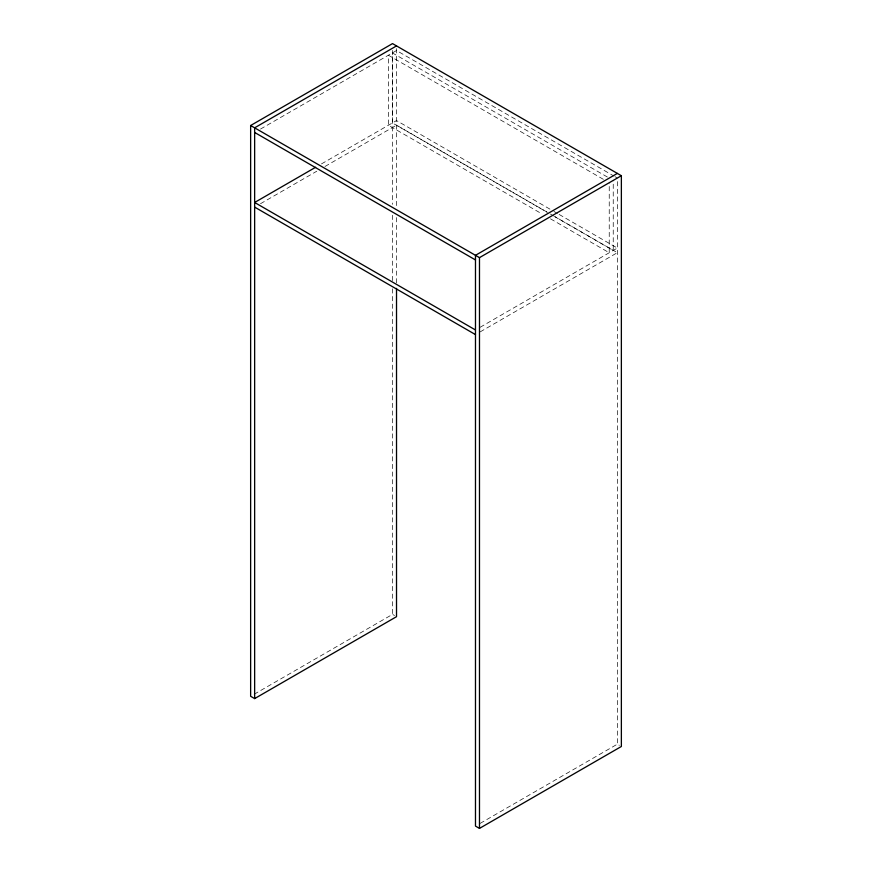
<?xml version="1.0" encoding="UTF-8"?>
<svg xmlns="http://www.w3.org/2000/svg" width="872" height="872" viewBox="0 0 872 872"><rect width="100%" height="100%" fill="white"/><g stroke="black" fill="none" stroke-linecap="round" stroke-linejoin="round"><path stroke-width="0.65" stroke-dasharray="4.36 3.27" d="M260.51 129.067L396.52 50.532L613.834 176.002M321.485 163.892L396.52 120.565L552.75 210.762M260.51 203.71L316.787 171.217M324.994 166.476L396.52 125.187L549.229 213.346M480.167 327.262L617.354 248.051L558.625 214.152M480.167 331.883L617.354 252.684L555.104 216.736M254.155 694.254L392.52 614.368L394.526 615.523M480.167 823.375L617.354 744.176L619.36 745.331M615.011 176.678L617.354 178.03M607.359 177.016L392.411 52.919L392.411 122.941L547.452 212.452M603.359 179.327L388.4 55.23L388.4 125.252L542.275 214.087M553.927 211.438L557.448 213.466M550.406 214.022L553.927 216.06M554.505 216.529L613.234 250.438L613.234 180.406M550.505 218.839L609.234 252.749L609.234 182.728M617.354 181.583L617.354 744.176M396.52 48.636L396.52 206.653M396.52 217.553L396.52 282.931M392.52 50.413L392.52 204.342M392.52 215.242L392.52 280.62M392.52 288.796L392.52 614.368"/><path stroke-width="1.31" d="M396.52 288.381L396.52 616.678L254.646 698.592L250.635 696.281L250.635 125.514L392.52 43.6L621.365 175.719L621.365 746.487L479.48 828.4L475.48 826.089L475.48 255.322L617.354 173.408M396.52 45.911L254.646 127.824L254.646 698.592M315.62 167.271L254.646 202.478L475.48 329.976M250.635 125.514L479.48 257.632L621.365 175.719M254.646 132.446L475.48 259.943M254.646 207.1L475.48 334.597M479.48 257.632L479.48 828.4"/></g></svg>
